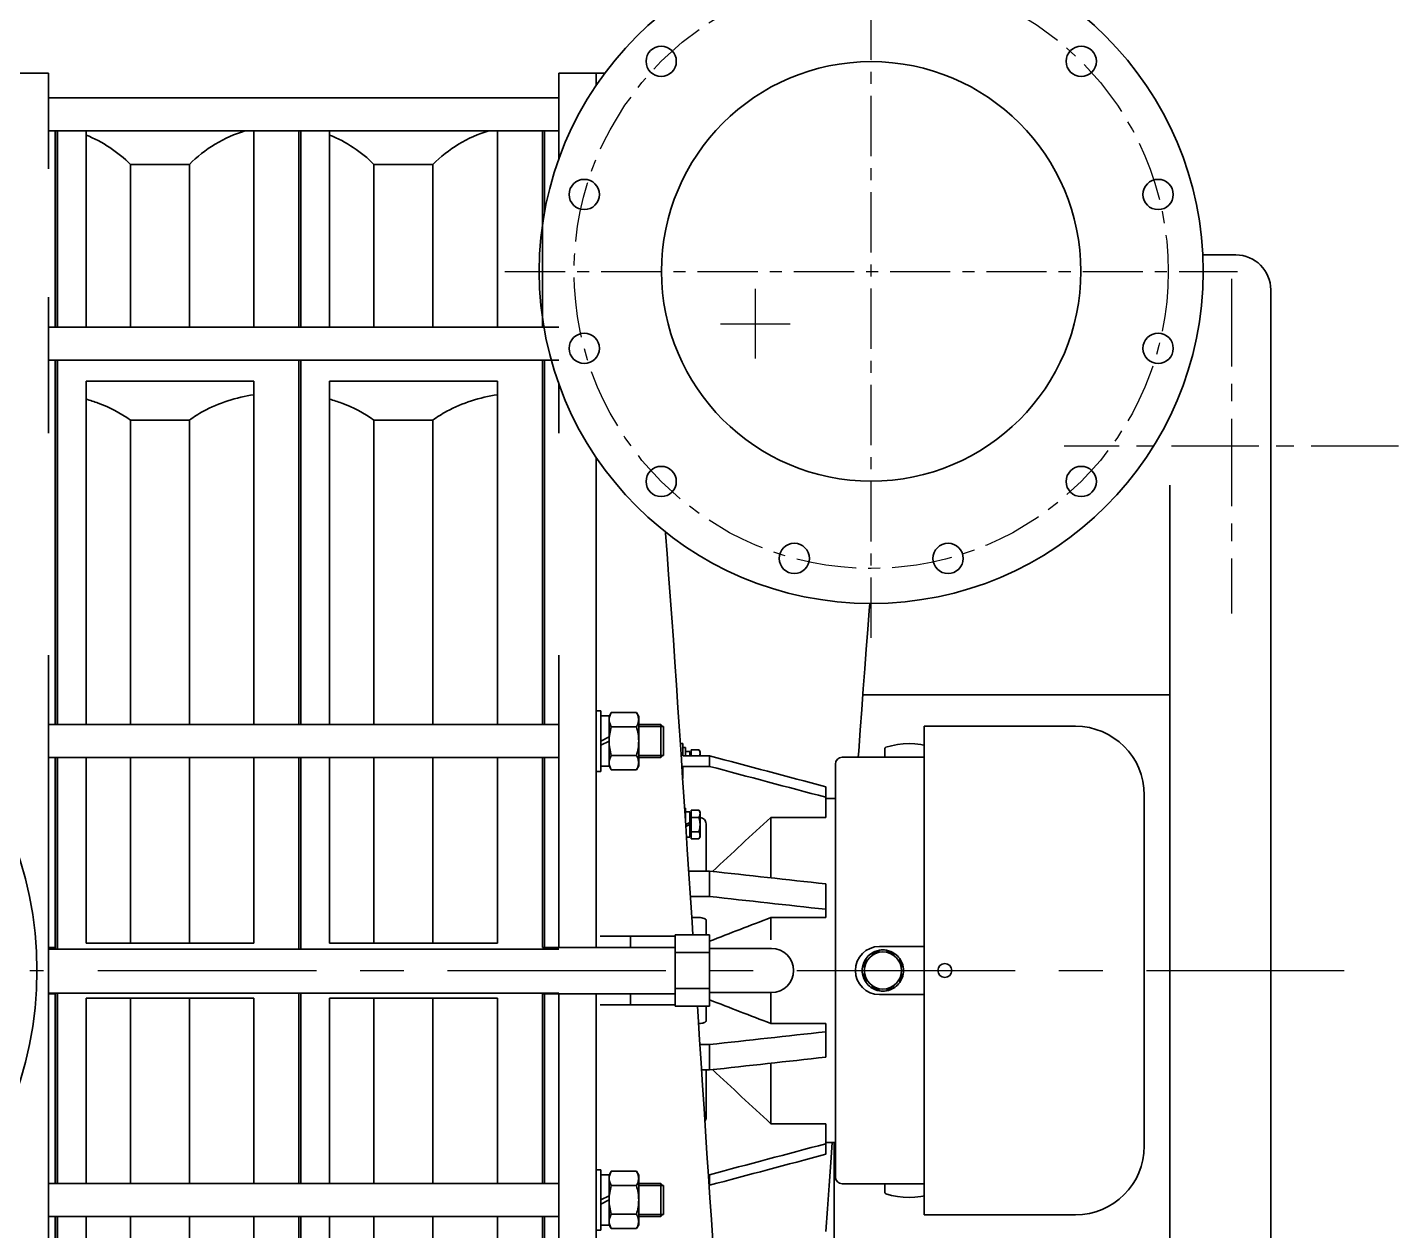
# Model space of a CAD drawing. Header units: inches. Extents: x 2 to 422, y -2 to 317.
# Drawn here: x 129.34 to 168.58, y 220.52 to 254.94 of the extents above; entities that cross this region are included whole.
import ezdxf

# ---------------------------------------------------------------- set-up
doc = ezdxf.new("R2010")
doc.units = ezdxf.units.IN
doc.header["$MEASUREMENT"] = 0
doc.set_wipeout_variables(frame=1)
doc.linetypes.add('CENTER', pattern=[2, 1.25, -0.25, 0.25, -0.25])
doc.layers.add('CL', color=1, linetype='CENTER')
doc.layers.add('粗实线层', color=7, linetype='Continuous', lineweight=35)

# ---------------------------------------------------------------- blocks, each defined once
blk = doc.blocks.new('CF37中间机壳-2')
at = {"layer": '粗实线层'}
for p, q in [((20.1, 253.62), (-18.7, 253.62)), ((20.1, 253.62), (-18.7, 253.62)), ((20.1, 248.82), (-18.7, 248.82)), ((20.1, 248.82), (-18.7, 248.82)), ((-16.3, 248.82), (-16.3, 220.29)), ((-9.76, 248.82), (-9.76, 220.29)), ((14.64, 248.82), (14.64, 220.29)), ((18.8, 248.82), (18.8, 220.29)), ((19.1, 248.82), (19.1, 220.29)), ((-0.38, 243.94), (-0.38, 220.29)), ((8.18, 243.94), (-0.38, 243.94)), ((8.18, 243.94), (8.18, 220.29)), ((20.1, 220.29), (-18.7, 220.29)), ((20.1, 220.29), (-18.7, 220.29)), ((20.1, 215.49), (-18.7, 215.49)), ((20.1, 215.49), (-18.7, 215.49)), ((-16.3, 215.49), (-16.3, 162.55)), ((18.8, 215.49), (18.8, 162.55)), ((19.1, 215.49), (19.1, 162.55)), ((-9.76, 212.47), (14.64, 212.47)), ((-9.76, 212.47), (-9.76, 162.55)), ((14.64, 212.47), (14.64, 162.55)), ((-0.38, 206.81), (-0.38, 162.55)), ((8.18, 206.81), (-0.38, 206.81)), ((8.18, 206.81), (8.18, 162.55)), ((-18.7, 162.55), (20.1, 162.55)), ((-18.7, 162.55), (20.1, 162.55)), ((-18.7, 157.75), (20.1, 157.75)), ((-18.7, 157.75), (20.1, 157.75)), ((-16.3, 157.75), (-16.3, 130.18)), ((-9.76, 157.75), (-9.76, 130.81)), ((-0.38, 157.75), (-0.38, 130.81)), ((8.18, 157.75), (8.18, 130.81)), ((14.64, 157.75), (14.64, 130.81)), ((18.8, 157.75), (18.8, 129.92)), ((19.1, 157.75), (19.1, 129.92)), ((20.1, 129.92), (-18.7, 129.92)), ((20.1, 129.92), (-18.7, 129.92)), ((-9.76, 130.81), (14.64, 130.81)), ((20.1, 123.52), (-18.7, 123.52)), ((-16.3, 123.44), (-16.3, 95.88)), ((-9.76, 122.81), (14.64, 122.81)), ((-9.76, 95.88), (-9.76, 122.81)), ((-0.38, 122.81), (-0.38, 95.88)), ((8.18, 122.81), (8.18, 95.88)), ((14.64, 95.88), (14.64, 122.81)), ((18.8, 123.52), (18.8, 95.88)), ((19.1, 123.52), (19.1, 95.88)), ((-18.7, 95.88), (20.1, 95.88)), ((-18.7, 95.88), (20.1, 95.88)), ((-18.7, 91.08), (20.1, 91.08)), ((-18.7, 91.08), (20.1, 91.08)), ((-16.3, 91.08), (-16.3, 38.14)), ((-9.76, 41.16), (-9.76, 91.08)), ((-0.38, 91.08), (-0.38, 46.82)), ((8.18, 91.08), (8.18, 46.82)), ((14.64, 41.16), (14.64, 91.08)), ((18.8, 91.08), (18.8, 38.14)), ((19.1, 91.08), (19.1, 38.14))]:
    blk.add_line(p, q, dxfattribs=at)
for points in [[(-0.38, 243.94), (-2.58, 246.21), (-5.47, 247.95), (-8.5, 248.82)], [(14.64, 248.23), (12.24, 247.27), (9.99, 245.79), (8.18, 243.94)]]:
    blk.add_open_spline(points, degree=3, dxfattribs=at)
for points, knots in [([(-0.38, 206.81), (-1.03, 207.28), (-3.9, 209.07), (-7.21, 210.1), (-9.76, 210.48)], [0, 0, 0, 0, 311.549812, 1315.832918, 1315.832918, 1315.832918, 1315.832918]), ([(14.64, 209.84), (14.04, 209.67), (11.77, 208.94), (9.61, 207.84), (8.18, 206.81)], [0, 0, 0, 0, 330.859635, 1269.698484, 1269.698484, 1269.698484, 1269.698484])]:
    blk.add_open_spline(points, degree=3, knots=knots, dxfattribs=at)
blk = doc.blocks.new('CF37排气1#-3')
at = {"layer": 'CL', "ltscale": 7}
for p, q in [((26, 142.35), (26, 248.85)), ((-27.25, 195.6), (79.25, 195.6))]:
    blk.add_line(p, q, dxfattribs=at)
blk.add_circle((26, 195.6), 43.18, dxfattribs=at)
at = {"layer": '粗实线层'}
for p, q in [((-19.4, 224.4), (-19.4, 211.97)), ((-19.4, 224.4), (-12.72, 224.4)), ((-14, 224.4), (-14, 222.6)), ((-21.8, 216.01), (-19.4, 216.01)), ((-21.8, 216.01), (-21.8, 202.25)), ((-21.5, 204.13), (-21.5, 216.01)), ((-21.8, 188.96), (-21.8, 187.48)), ((-21.8, 187.48), (-21.57, 187.48)), ((-21.8, 182.68), (-20.5, 182.68)), ((-21.8, 182.68), (-21.8, 129.74)), ((-21.5, 129.74), (-21.5, 182.68)), ((-19.4, 179.23), (-19.4, 172.08)), ((-14, 168.6), (-14, 97.37)), ((-3.9, 157.58), (-3.91, 157.73)), ((-3.67, 154.58), (-3.9, 157.58)), ((-3.45, 151.53), (-3.67, 154.58)), ((-3.22, 148.42), (-3.45, 151.53)), ((-2.99, 145.27), (-3.22, 148.42)), ((25.49, 143.54), (25.71, 146.3)), ((25.71, 146.3), (25.79, 147.34)), ((-2.76, 142.06), (-2.99, 145.27)), ((25.27, 140.72), (25.49, 143.54)), ((-2.54, 138.81), (-2.76, 142.06)), ((-19.4, 139.82), (-19.4, 97.37)), ((25.06, 137.85), (25.27, 140.72)), ((-2.31, 135.52), (-2.54, 138.81)), ((24.84, 134.92), (25.06, 137.85)), ((-2.09, 132.19), (-2.31, 135.52)), ((24.62, 131.95), (24.84, 134.92)), ((-14, 131.74), (-13.3, 131.74)), ((-13.3, 131.74), (-13.3, 122.94)), ((-1.86, 128.82), (-2.09, 132.19)), ((24.4, 128.94), (24.62, 131.95)), ((-19.4, 129.74), (-21.8, 129.74)), ((-19.4, 129.74), (-20, 129.74)), ((-12.1, 130.99), (-13.3, 130.99)), ((-11.78, 131.49), (-12.1, 130.94)), ((-12.1, 130.99), (-12.1, 127.94)), ((-11.78, 131.49), (-8.12, 131.49)), ((-8.12, 131.49), (-7.8, 130.94)), ((-7.8, 130.94), (-7.8, 123.74)), ((-4.6, 129.74), (-7.8, 129.74)), ((-4.6, 129.74), (-7.8, 129.74)), ((-4.2, 129.34), (-4.6, 129.74)), ((-4.6, 129.74), (-4.6, 124.94)), ((-13.3, 127.34), (-12.1, 127.94)), ((-12.1, 127.34), (-12.1, 127.94)), ((-11.78, 129.41), (-8.12, 129.41)), ((-7.8, 129.44), (-4.2, 129.44)), ((-4.2, 129.44), (-4.2, 125.24)), ((-1.63, 125.43), (-1.86, 128.82)), ((24.18, 125.88), (24.4, 128.94)), ((-13.3, 126.74), (-12.1, 127.34)), ((-12.1, 123.69), (-12.1, 127.34)), ((-1.74, 127), (-1.4, 127)), ((-1.4, 127), (-1.4, 125.2)), ((-1.4, 126.4), (-1, 126.4)), ((-1, 126.4), (-1, 125.2)), ((-0.38, 125.84), (-1, 125.84)), ((-0.38, 125.84), (-0.38, 125.2)), ((-0.38, 125.61), (-0.19, 125.8)), ((-0.19, 126.08), (0.96, 126.08)), ((-0.19, 126.08), (-0.19, 125.2)), ((1.12, 125.8), (0.96, 126.08)), ((1.12, 125.2), (1.12, 125.8)), ((24.12, 125), (24.18, 125.88)), ((28, 125), (28, 126.26)), ((28, 126.26), (28, 125)), ((35, 125), (35, 126.26)), ((35, 126.26), (35, 125)), ((-19.4, 124.94), (-21.8, 124.94)), ((-21.8, 124.94), (-21.8, 97.37)), ((-21.5, 97.37), (-21.5, 124.94)), ((-19.4, 124.94), (-20, 124.94)), ((-12.1, 123.69), (-13.3, 123.69)), ((-11.78, 123.18), (-12.1, 123.74)), ((-11.78, 125.26), (-8.12, 125.26)), ((-8.12, 123.18), (-7.8, 123.74)), ((-7.8, 125.24), (-4.2, 125.24)), ((-4.6, 124.94), (-7.8, 124.94)), ((-4.6, 124.94), (-7.8, 124.94)), ((-4.2, 125.34), (-4.6, 124.94)), ((-1.41, 122), (-1.63, 125.43)), ((-1.4, 125.2), (2.49, 125.2)), ((-1.4, 123.67), (2.49, 123.67)), ((-1.4, 123.67), (-1.4, 121.9)), ((2.49, 125.2), (2.49, 123.67)), ((20.8, 64), (20.8, 124)), ((21.8, 125), (39.7, 125)), ((39.7, 125), (39.7, 63)), ((41.3, 124.4), (39.7, 124.4)), ((41.3, 124.4), (41.3, 63.6)), ((-14, 122.94), (-13.3, 122.94)), ((-11.78, 123.18), (-8.12, 123.18)), ((-1.18, 118.55), (-1.41, 122)), ((19.4, 120.71), (19.4, 116.26)), ((41.62, 121.47), (41.3, 121.47)), ((41.62, 121.47), (41.62, 118.27)), ((42.04, 121.1), (41.62, 121.1)), ((42.04, 121.17), (42.04, 118.57)), ((42.04, 121.17), (43.58, 121.17)), ((43.58, 121.17), (43.58, 118.57)), ((43.58, 121.17), (43.64, 121.11)), ((43.64, 121.11), (43.64, 118.63)), ((-0.95, 115.07), (-1.18, 118.55)), ((-1.12, 117.61), (-1, 117.61)), ((-1, 117.61), (-1, 115.77)), ((20.4, 119), (19.4, 119)), ((19.4, 119), (20.8, 119)), ((20.8, 119), (20.8, 69)), ((20.8, 69), (20.8, 119)), ((41.62, 118.27), (41.3, 118.27)), ((42.04, 118.57), (43.58, 118.57)), ((43.58, 118.57), (43.64, 118.63)), ((-0.38, 117.05), (-1, 117.05)), ((-0.38, 117.05), (-0.38, 115.52)), ((-0.38, 116.83), (-0.19, 117.01)), ((-0.19, 117.29), (0.96, 117.29)), ((-0.19, 117.29), (-0.19, 113.14)), ((-0.19, 116.25), (0.96, 116.25)), ((1.12, 117.01), (0.96, 117.29)), ((1.12, 113.41), (1.12, 117.01)), ((19.4, 116.26), (11.4, 116.26)), ((11.4, 116.26), (11.4, 107.47)), ((-0.96, 115.23), (-0.38, 115.52)), ((-0.95, 114.93), (-0.38, 115.21)), ((-0.73, 111.58), (-0.95, 115.07)), ((-0.38, 115.52), (-0.38, 115.21)), ((-0.38, 113.37), (-0.38, 115.21)), ((-0.19, 114.17), (0.96, 114.17)), ((2, 115.33), (2, 108.45)), ((-0.38, 113.37), (-0.84, 113.37)), ((-0.38, 113.6), (-0.19, 113.41)), ((-0.19, 113.14), (0.96, 113.14)), ((1.12, 113.41), (0.96, 113.14)), ((-0.5, 108.07), (-0.73, 111.58)), ((-0.53, 108.45), (2.49, 108.45)), ((-0.28, 104.56), (-0.5, 108.07)), ((2.49, 108.45), (2.49, 104.76)), ((19.4, 106.59), (19.4, 101.69)), ((41.62, 106.32), (41.3, 106.32)), ((41.62, 106.32), (41.62, 103.12)), ((42.04, 105.95), (41.62, 105.95)), ((42.04, 106.02), (42.04, 103.42)), ((42.04, 106.02), (43.58, 106.02)), ((43.58, 106.02), (43.58, 103.42)), ((43.58, 106.02), (43.64, 105.96)), ((43.64, 105.96), (43.64, 103.48)), ((-0.29, 104.76), (2.49, 104.76)), ((-0.05, 101.03), (-0.28, 104.56)), ((-0.09, 101.69), (1, 101.69)), ((19.4, 101.69), (11.4, 101.69)), ((11.4, 101.69), (11.4, 98.45)), ((41.62, 103.12), (41.3, 103.12)), ((42.04, 103.42), (43.58, 103.42)), ((43.58, 103.42), (43.64, 103.48)), ((0.07, 99.2), (-0.05, 101.03)), ((2, 101.31), (2, 99.2)), ((-13.4, 99), (-2.5, 99)), ((-9, 99), (-9, 97.37)), ((2.5, 99.2), (-2.5, 99.2)), ((-2.5, 88.8), (-2.5, 99.2)), ((2.5, 88.8), (2.5, 99.2)), ((-21.8, 97.37), (-2.5, 97.37)), ((-14, 97.37), (-2.5, 97.37)), ((-2.5, 96.6), (2.5, 96.6)), ((2.5, 97.2), (11.5, 97.2)), ((25.25, 95.74), (25.33, 95.67)), ((26.03, 96.37), (25.96, 96.45)), ((27.2, 97.5), (39.7, 97.5)), ((27.2, 96.96), (27.2, 96.86)), ((28.2, 96.86), (28.2, 96.96)), ((29.44, 96.45), (29.37, 96.37)), ((30.07, 95.67), (30.15, 95.74)), ((24.84, 94.5), (24.74, 94.5)), ((30.66, 94.5), (30.56, 94.5)), ((24.74, 93.5), (24.84, 93.5)), ((25.33, 92.33), (25.25, 92.26)), ((30.15, 92.26), (30.07, 92.33)), ((30.56, 93.5), (30.66, 93.5)), ((-21.8, 90.63), (-2.5, 90.63)), ((-21.8, 90.63), (-21.8, 63.06)), ((-21.5, 63.06), (-21.5, 90.63)), ((-19.4, 90.63), (-19.4, 48.18)), ((-14, 90.63), (-2.5, 90.63)), ((-14, 90.63), (-14, -36.4)), ((-9, 90.63), (-9, 89)), ((2.5, 91.4), (-2.5, 91.4)), ((2.5, 90.8), (11.5, 90.8)), ((11.4, 90.8), (11.4, 86.31)), ((25.96, 91.56), (26.03, 91.63)), ((27.2, 91.14), (27.2, 91.04)), ((39.7, 90.5), (27.2, 90.5)), ((28.2, 91.04), (28.2, 91.14)), ((29.37, 91.63), (29.44, 91.56)), ((-13.4, 89), (-2.5, 89)), ((2.5, 88.8), (-2.5, 88.8)), ((0.83, 87.31), (0.73, 88.8)), ((2, 86.7), (2, 88.8)), ((1.05, 83.95), (0.83, 87.31)), ((0.89, 86.31), (1, 86.31)), ((19.4, 86.31), (11.4, 86.31)), ((19.4, 81.41), (19.4, 86.31)), ((1.26, 80.6), (1.05, 83.95)), ((41.62, 84.89), (41.3, 84.89)), ((41.62, 84.89), (41.62, 81.69)), ((42.04, 84.52), (41.62, 84.52)), ((42.04, 84.59), (42.04, 81.99)), ((42.04, 84.59), (43.58, 84.59)), ((43.58, 84.59), (43.58, 81.99)), ((43.58, 84.59), (43.64, 84.53)), ((43.64, 84.53), (43.64, 82.05)), ((1.09, 83.24), (2.49, 83.24)), ((2.49, 83.24), (2.49, 79.55)), ((42.04, 81.99), (43.58, 81.99)), ((43.58, 81.99), (43.64, 82.05)), ((1.48, 77.27), (1.26, 80.6)), ((11.4, 80.53), (11.4, 71.74)), ((41.62, 81.69), (41.3, 81.69)), ((1.33, 79.55), (2.49, 79.55)), ((2, 72.67), (2, 79.55)), ((1.7, 73.95), (1.48, 77.27)), ((1.91, 70.66), (1.7, 73.95)), ((2.13, 67.4), (1.91, 70.66)), ((19.4, 71.74), (11.4, 71.74)), ((19.4, 67.29), (19.4, 71.74)), ((20.8, 69), (19.4, 69)), ((20.11, 66.12), (20.31, 69)), ((20.6, 69), (20.6, -10)), ((41.62, 69.73), (41.3, 69.73)), ((41.62, 69.73), (41.62, 66.53)), ((42.04, 69.36), (41.62, 69.36)), ((42.04, 69.43), (42.04, 66.83)), ((42.04, 69.43), (43.58, 69.43)), ((43.58, 69.43), (43.58, 66.83)), ((43.58, 69.43), (43.64, 69.37)), ((43.64, 69.37), (43.64, 66.89)), ((2.34, 64.17), (2.13, 67.4)), ((19.88, 62.74), (20.11, 66.12)), ((41.62, 66.53), (41.3, 66.53)), ((42.04, 66.83), (43.58, 66.83)), ((43.58, 66.83), (43.64, 66.89)), ((-14, 65.06), (-13.3, 65.06)), ((-13.3, 65.06), (-13.3, 56.26)), ((-12.1, 64.31), (-13.3, 64.31)), ((-11.78, 64.82), (-12.1, 64.26)), ((-12.1, 64.31), (-12.1, 61.26)), ((-11.78, 64.82), (-8.12, 64.82)), ((-8.12, 64.82), (-7.8, 64.26)), ((-7.8, 64.26), (-7.8, 57.06)), ((2.33, 64.33), (2.49, 64.33)), ((2.56, 60.97), (2.34, 64.17)), ((2.49, 64.33), (2.49, 62.8)), ((-19.4, 63.06), (-21.8, 63.06)), ((-11.78, 62.74), (-8.12, 62.74)), ((-4.6, 63.06), (-7.8, 63.06)), ((-4.6, 63.06), (-7.8, 63.06)), ((-7.8, 62.76), (-4.2, 62.76)), ((-4.2, 62.66), (-4.6, 63.06)), ((-4.6, 63.06), (-4.6, 58.26)), ((-4.2, 62.76), (-4.2, 58.56)), ((2.44, 62.8), (2.49, 62.8)), ((19.64, 59.39), (19.88, 62.74)), ((21.8, 63), (39.7, 63)), ((28, 61.75), (28, 63)), ((28, 63), (28, 61.75)), ((35, 61.75), (35, 63)), ((35, 63), (35, 61.75)), ((41.3, 63.6), (39.7, 63.6)), ((-13.3, 60.66), (-12.1, 61.26)), ((-13.3, 60.06), (-12.1, 60.66)), ((-12.1, 60.66), (-12.1, 61.26)), ((-12.1, 57.01), (-12.1, 60.66)), ((2.78, 57.81), (2.56, 60.97)), ((-19.4, 58.26), (-21.8, 58.26)), ((-21.8, 58.26), (-21.8, 5.33)), ((-21.5, 5.33), (-21.5, 58.26)), ((-11.78, 58.59), (-8.12, 58.59)), ((-7.8, 58.56), (-4.2, 58.56)), ((-4.6, 58.26), (-7.8, 58.26)), ((-4.6, 58.26), (-7.8, 58.26)), ((-4.2, 58.66), (-4.6, 58.26)), ((2.99, 54.68), (2.78, 57.81)), ((19.41, 56.08), (19.64, 59.39)), ((-14, 56.26), (-13.3, 56.26)), ((-12.1, 57.01), (-13.3, 57.01)), ((-11.78, 56.51), (-12.1, 57.06)), ((-11.78, 56.51), (-8.12, 56.51)), ((-8.12, 56.51), (-7.8, 57.06))]:
    blk.add_line(p, q, dxfattribs=at)
for centre, radius in [((26, 195.6), 48.26), ((-4.53, 226.13), 2.2), ((56.53, 226.13), 2.2), ((26, 195.6), 30.48), ((-15.71, 206.78), 2.2), ((67.71, 206.78), 2.2), ((-15.71, 184.42), 2.2), ((67.71, 184.42), 2.2), ((-4.53, 165.07), 2.2), ((56.53, 165.07), 2.2), ((14.82, 153.89), 2.2), ((37.18, 153.89), 2.2), ((27.7, 94), 2.7), ((36.7, 94), 0.68)]:
    blk.add_circle(centre, radius, dxfattribs=at)
for centre, radius, start, end in [((28.2, 126.26), 0.2, 107.7916, 180), ((31.5, 115.97), 11, 72.2084, 107.7916), ((34.8, 126.26), 0.2, 0, 72.2084), ((21.8, 124), 1, 90, 180), ((3792.71, -3965.24), 5563.9, 132.81364, 132.9325), ((9.82, 97.57), 1.43, 344.8044, 346.1361), ((11.5, 94), 3.2, 270, 90), ((27.2, 94), 3.5, 90, 270), ((27.7, 94), 3, 144.5936, 170.4094), ((27.7, 94), 3, 125.4059, 144.5941), ((27.7, 94), 3, 99.5974, 125.4051), ((27.7, 94), 2.9, 99.9282, 125.0718), ((27.7, 94), 3, 80.4059, 99.5941), ((27.7, 94), 3, 54.5949, 80.4026), ((27.7, 94), 2.9, 54.9282, 80.0718), ((27.7, 94), 3, 35.4059, 54.5941), ((27.7, 94), 3, 9.5906, 35.4064), ((27.7, 94), 3, 170.4059, 189.5941), ((27.7, 94), 2.9, 144.9282, 170.0718), ((27.7, 94), 2.9, 9.9282, 35.0718), ((27.7, 94), 3, 350.4059, 9.5941), ((36.7, 94), 0.8, 345, 285), ((27.7, 94), 3, 189.5906, 215.4064), ((27.7, 94), 2.9, 189.9282, 215.0718), ((27.7, 94), 3, 215.4059, 234.5941), ((27.7, 94), 3, 305.4059, 324.5941), ((27.7, 94), 2.9, 324.9282, 350.0718), ((27.7, 94), 3, 324.5936, 350.4094), ((27.7, 94), 3, 234.5949, 260.4026), ((27.7, 94), 2.9, 234.9282, 260.0718), ((27.7, 94), 3, 260.4059, 279.5941), ((27.7, 94), 2.9, 279.9282, 305.0718), ((27.7, 94), 3, 279.5974, 305.4051), ((3792.71, 4153.24), 5563.9, 227.0675, 227.18636), ((21.8, 64), 1, 180, 270), ((28.2, 61.75), 0.2, 180, 252.2084), ((31.5, 72.03), 11, 252.2084, 287.7916), ((34.8, 61.75), 0.2, 287.7916, 0)]:
    blk.add_arc(centre, radius, start, end, dxfattribs=at)
for centre, start_param, end_param in [((42.04, 119.87), 1.399224, 1.570796), ((41.62, 119.87), 1.570796, 1.656273), ((42.04, 104.72), 1.399224, 1.570796), ((41.62, 104.72), 1.570796, 1.656273), ((42.04, 83.29), 1.399224, 1.570796), ((41.62, 83.29), 1.570796, 1.656273), ((42.04, 68.13), 1.399224, 1.570796), ((41.62, 68.13), 1.570796, 1.656273)]:
    blk.add_ellipse(centre, major_axis=(-2.46, 0), ratio=0.5, start_param=start_param, end_param=end_param, dxfattribs=at)
for points, knots in [([(-12.1, 130.45), (-12.1, 130.63), (-12.03, 131), (-11.87, 131.33), (-11.78, 131.49)], [0, 0, 0, 0, 415.867515, 857.335538, 857.335538, 857.335538, 857.335538]), ([(-11.78, 129.41), (-11.87, 129.58), (-12.03, 129.91), (-12.1, 130.28), (-12.1, 130.45)], [0, 0, 0, 0, 438.216531, 851.020297, 851.020297, 851.020297, 851.020297]), ([(-8.12, 131.49), (-8.03, 131.33), (-7.87, 131), (-7.8, 130.63), (-7.8, 130.45)], [0, 0, 0, 0, 434.325275, 843.46344, 843.46344, 843.46344, 843.46344]), ([(-7.8, 130.45), (-7.8, 130.28), (-7.87, 129.91), (-8.03, 129.58), (-8.12, 129.41)], [0, 0, 0, 0, 406.068276, 837.133825, 837.133825, 837.133825, 837.133825]), ([(-12.1, 127.34), (-12.1, 127.69), (-12.04, 128.39), (-11.88, 129.08), (-11.78, 129.41)], [0, 0, 0, 0, 420.516972, 841.209624, 841.209624, 841.209624, 841.209624]), ([(-8.12, 129.41), (-8.02, 129.08), (-7.86, 128.39), (-7.8, 127.69), (-7.8, 127.34)], [0, 0, 0, 0, 413.815031, 827.457223, 827.457223, 827.457223, 827.457223]), ([(-11.78, 125.26), (-11.88, 125.6), (-12.04, 126.28), (-12.1, 126.99), (-12.1, 127.34)], [0, 0, 0, 0, 414.285967, 828.3989, 828.3989, 828.3989, 828.3989]), ([(-7.8, 127.34), (-7.8, 126.99), (-7.86, 126.28), (-8.02, 125.6), (-8.12, 125.26)], [0, 0, 0, 0, 407.230821, 814.631773, 814.631773, 814.631773, 814.631773]), ([(1.09, 125.79), (1.08, 125.82), (1.05, 125.92), (1, 126.01), (0.96, 126.08)], [0, 0, 0, 0, 190.355214, 782.721941, 782.721941, 782.721941, 782.721941]), ([(1.12, 125.56), (1.12, 125.62), (1.11, 125.7), (1.09, 125.77), (1.09, 125.79)], [0, 0, 0, 0, 583.154553, 781.312531, 781.312531, 781.312531, 781.312531]), ([(-12.1, 124.22), (-12.1, 124.4), (-12.03, 124.76), (-11.87, 125.09), (-11.78, 125.26)], [0, 0, 0, 0, 397.042054, 818.527215, 818.527215, 818.527215, 818.527215]), ([(-11.78, 123.18), (-11.87, 123.34), (-12.03, 123.67), (-12.1, 124.04), (-12.1, 124.22)], [0, 0, 0, 0, 418.234015, 812.213439, 812.213439, 812.213439, 812.213439]), ([(-8.12, 125.26), (-8.03, 125.09), (-7.87, 124.76), (-7.8, 124.4), (-7.8, 124.22)], [0, 0, 0, 0, 414.310412, 804.59377, 804.59377, 804.59377, 804.59377]), ([(-7.8, 124.22), (-7.8, 124.04), (-7.87, 123.67), (-8.03, 123.34), (-8.12, 123.18)], [0, 0, 0, 0, 387.213211, 798.26444, 798.26444, 798.26444, 798.26444]), ([(1.04, 125.2), (1.05, 125.23), (1.1, 125.34), (1.12, 125.47), (1.12, 125.56)], [0, 0, 0, 0, 200.755049, 778.988351, 778.988351, 778.988351, 778.988351]), ([(1.09, 117.01), (1.08, 117.03), (1.05, 117.13), (1, 117.22), (0.96, 117.29)], [0, 0, 0, 0, 177.015543, 727.870523, 727.870523, 727.870523, 727.870523]), ([(0.96, 116.25), (1.01, 116.33), (1.09, 116.5), (1.12, 116.68), (1.12, 116.77)], [0, 0, 0, 0, 372.769834, 723.933013, 723.933013, 723.933013, 723.933013]), ([(1.12, 115.21), (1.12, 115.3), (1.11, 115.65), (1.03, 116), (0.96, 116.25)], [0, 0, 0, 0, 179.762266, 718.272385, 718.272385, 718.272385, 718.272385]), ([(1.12, 116.77), (1.12, 116.83), (1.11, 116.91), (1.09, 116.99), (1.09, 117.01)], [0, 0, 0, 0, 542.214692, 726.46116, 726.46116, 726.46116, 726.46116]), ([(1.12, 116.25), (1.35, 116.22), (1.81, 116.02), (2, 115.55), (2, 115.33)], [0, 0, 0, 0, 368.40381, 718.003145, 718.003145, 718.003145, 718.003145]), ([(0.96, 114.17), (1.03, 114.43), (1.11, 114.77), (1.12, 115.13), (1.12, 115.21)], [0, 0, 0, 0, 534.804064, 713.329166, 713.329166, 713.329166, 713.329166]), ([(1.12, 113.65), (1.12, 113.74), (1.09, 113.93), (1.01, 114.09), (0.96, 114.17)], [0, 0, 0, 0, 343.362527, 707.862097, 707.862097, 707.862097, 707.862097]), ([(0.96, 113.14), (1.01, 113.22), (1.09, 113.38), (1.12, 113.57), (1.12, 113.65)], [0, 0, 0, 0, 362.753718, 704.47088, 704.47088, 704.47088, 704.47088]), ([(1, 101.69), (1.13, 101.69), (1.37, 101.67), (1.71, 101.59), (2, 101.44), (2, 101.31)], [0, 0, 0, 0, 285.774855, 534.777384, 831.239872, 831.239872, 831.239872, 831.239872]), ([(1, 86.31), (1.13, 86.31), (1.37, 86.33), (1.71, 86.41), (2, 86.56), (2, 86.7)], [0, 0, 0, 0, 242.584969, 453.955927, 705.617452, 705.617452, 705.617452, 705.617452]), ([(-12.1, 63.78), (-12.1, 63.96), (-12.03, 64.33), (-11.87, 64.66), (-11.78, 64.82)], [0, 0, 0, 0, 215.102788, 443.447151, 443.447151, 443.447151, 443.447151]), ([(-8.12, 64.82), (-8.03, 64.66), (-7.87, 64.33), (-7.8, 63.96), (-7.8, 63.78)], [0, 0, 0, 0, 220.583203, 428.374489, 428.374489, 428.374489, 428.374489]), ([(-11.78, 62.74), (-11.87, 62.91), (-12.03, 63.24), (-12.1, 63.6), (-12.1, 63.78)], [0, 0, 0, 0, 225.116014, 437.177248, 437.177248, 437.177248, 437.177248]), ([(-12.1, 60.66), (-12.1, 61.02), (-12.04, 61.72), (-11.88, 62.41), (-11.78, 62.74)], [0, 0, 0, 0, 213.736973, 427.56324, 427.56324, 427.56324, 427.56324]), ([(-7.8, 63.78), (-7.8, 63.6), (-7.87, 63.24), (-8.03, 62.91), (-8.12, 62.74)], [0, 0, 0, 0, 204.727982, 422.058872, 422.058872, 422.058872, 422.058872]), ([(-8.12, 62.74), (-8.02, 62.41), (-7.86, 61.72), (-7.8, 61.02), (-7.8, 60.66)], [0, 0, 0, 0, 206.313533, 412.540894, 412.540894, 412.540894, 412.540894]), ([(-11.78, 58.59), (-11.88, 58.92), (-12.04, 59.61), (-12.1, 60.31), (-12.1, 60.66)], [0, 0, 0, 0, 207.473467, 414.86028, 414.86028, 414.86028, 414.86028]), ([(-7.8, 60.66), (-7.8, 60.31), (-7.86, 59.61), (-8.02, 58.92), (-8.12, 58.59)], [0, 0, 0, 0, 199.843591, 399.770672, 399.770672, 399.770672, 399.770672]), ([(-12.1, 57.55), (-12.1, 57.72), (-12.03, 58.09), (-11.87, 58.42), (-11.78, 58.59)], [0, 0, 0, 0, 196.445012, 404.983773, 404.983773, 404.983773, 404.983773]), ([(-8.12, 58.59), (-8.03, 58.42), (-7.87, 58.09), (-7.8, 57.72), (-7.8, 57.55)], [0, 0, 0, 0, 200.656523, 389.676397, 389.676397, 389.676397, 389.676397]), ([(-11.78, 56.51), (-11.87, 56.67), (-12.03, 57), (-12.1, 57.37), (-12.1, 57.55)], [0, 0, 0, 0, 205.316969, 398.727018, 398.727018, 398.727018, 398.727018]), ([(-7.8, 57.55), (-7.8, 57.37), (-7.87, 57), (-8.03, 56.67), (-8.12, 56.51)], [0, 0, 0, 0, 185.958795, 383.365777, 383.365777, 383.365777, 383.365777])]:
    blk.add_open_spline(points, degree=3, knots=knots, dxfattribs=at)
for points in [[(19.4, 120.71), (13.76, 122.21), (8.13, 123.7), (2.49, 125.2)], [(19.4, 119.18), (13.76, 120.68), (8.13, 122.17), (2.49, 123.67)], [(19.4, 106.59), (13.76, 107.21), (8.13, 107.83), (2.49, 108.45)], [(19.4, 102.9), (13.76, 103.52), (8.13, 104.14), (2.49, 104.76)], [(2.5, 98.27), (5.47, 99.41), (8.43, 100.55), (11.4, 101.69)], [(11.4, 86.31), (8.43, 87.45), (5.47, 88.59), (2.5, 89.73)], [(19.4, 85.1), (13.76, 84.48), (8.13, 83.86), (2.49, 83.24)], [(19.4, 81.41), (13.76, 80.79), (8.13, 80.17), (2.49, 79.55)], [(1.82, 72.13), (1.93, 72.28), (2, 72.48), (2, 72.67)], [(19.4, 68.82), (13.76, 67.33), (8.13, 65.83), (2.49, 64.33)], [(19.4, 67.29), (13.76, 65.8), (8.13, 64.3), (2.49, 62.8)]]:
    blk.add_open_spline(points, degree=3, dxfattribs=at)
blk = doc.blocks.new('CF37进气1#-2')
at = {"layer": 'CL', "ltscale": 8}
blk.add_line((84.01, 94), (-27.41, 94), dxfattribs=at)
at = {"layer": '粗实线层'}
for p, q in [((-26.7, 210.51), (-26.7, 224.4)), ((-26.7, 224.4), (-11.4, 224.4)), ((-27.7, 216.01), (-26.7, 216.01)), ((-27.7, 216.01), (-27.7, 187.48)), ((-26.7, 172.08), (-26.7, 191.87)), ((-27.7, 187.48), (-26.7, 187.48)), ((-27.7, 182.68), (-26.7, 182.68)), ((-27.7, 182.68), (-27.7, 129.74)), ((-26.7, 48.18), (-26.7, 139.82)), ((-27.7, 129.74), (-26.7, 129.74)), ((-27.7, 124.94), (-26.7, 124.94)), ((-27.7, 124.94), (-27.7, 97.37)), ((-27.7, 97.37), (-26.7, 97.37)), ((-27.7, 90.63), (-26.7, 90.63)), ((-27.7, 90.63), (-27.7, 63.06)), ((-27.7, 63.06), (-26.7, 63.06)), ((-27.7, 58.26), (-26.7, 58.26)), ((-27.7, 58.26), (-27.7, 5.32))]:
    blk.add_line(p, q, dxfattribs=at)
blk.add_circle((28.3, 94), 53.34, dxfattribs=at)
blk = doc.blocks.new('CF25-35-37风扇罩-2_1')
at = {"layer": '粗实线层'}
for p, q in [((-35.5, 3), (-35.5, -19)), ((35.5, 3), (-35.5, 3)), ((35.5, 3), (35.5, -19)), ((25.5, -29), (-25.5, -29))]:
    blk.add_line(p, q, dxfattribs=at)
blk.add_circle((0, 0), 1, dxfattribs=at)
for centre, start, end in [((-25.5, -19), 180, 270), ((25.5, -19), 270, 0)]:
    blk.add_arc(centre, 10, start, end, dxfattribs=at)
blk = doc.blocks.new('blower top view')
at = {"color": 1}
for p, q in [((44.974, 19.505), (44.974, 17.505)), ((43.974, 18.505), (45.974, 18.505))]:
    blk.add_line(p, q, dxfattribs=at)
at = {"layer": '粗实线层', "color": 3, "xscale": 0.196851525, "yscale": 0.196851525, "zscale": 0.196851525}
blk.add_blockref('CF37排气1#-3', (43.172, -18.504), dxfattribs=at)
at = {"layer": '粗实线层', "xscale": -0.196851525, "yscale": 0.196851525, "zscale": 0.196851525}
for name, p in [('CF37进气1#-2', (19.488, -18.504)), ('CF37中间机壳-2', (28.704, -24.963)), ('CF37中间机壳-2', (35.672, -24.963))]:
    blk.add_blockref(name, p, dxfattribs=at)
blk.add_wipeout([(54.137, 6.988), (52.57, 6.988), (52.57, 6.988), (49.806, 6.988), (49.806, 6.988), (49.806, -6.988), (49.806, -6.988), (52.57, -6.988), (52.57, -6.988), (54.137, -6.988), (54.137, -6.988), (54.24, -6.986), (54.343, -6.977), (54.445, -6.964), (54.546, -6.945), (54.646, -6.921), (54.745, -6.892), (54.842, -6.857), (54.938, -6.818), (55.031, -6.774), (55.121, -6.724), (55.209, -6.671), (55.294, -6.612), (55.376, -6.55), (55.454, -6.483), (55.529, -6.412), (55.6, -6.337), (55.667, -6.259), (55.729, -6.177), (55.788, -6.092), (55.842, -6.004), (55.891, -5.913), (55.935, -5.82), (55.975, -5.725), (56.009, -5.628), (56.038, -5.529), (56.062, -5.429), (56.081, -5.328), (56.095, -5.225), (56.103, -5.123), (56.105, -5.02), (56.105, -5.02), (56.105, 5.02), (56.105, 5.02), (56.103, 5.123), (56.095, 5.225), (56.081, 5.328), (56.062, 5.429), (56.038, 5.529), (56.009, 5.628), (55.975, 5.725), (55.935, 5.82), (55.891, 5.913), (55.842, 6.004), (55.788, 6.092), (55.729, 6.177), (55.667, 6.259), (55.6, 6.337), (55.529, 6.412), (55.454, 6.483), (55.376, 6.55), (55.294, 6.612), (55.209, 6.671), (55.121, 6.724), (55.031, 6.774), (54.938, 6.818), (54.842, 6.857), (54.745, 6.892), (54.646, 6.921), (54.546, 6.945), (54.445, 6.964), (54.343, 6.977), (54.24, 6.986)]).dxf.layer = '粗实线层'
at = {"layer": '粗实线层', "xscale": 0.196851525, "yscale": 0.196851525, "zscale": 0.196851525, "rotation": 90}
blk.add_blockref('CF25-35-37风扇罩-2_1', (50.397, 0), dxfattribs=at)

msp = doc.modelspace()

# ---------------------------------------------------------------- linework, layer by layer
at = {"layer": 'CL', "ltscale": 2}
msp.add_lwpolyline([(163.792, 247.744), (163.792, 238.176)], dxfattribs=at)
at = {"layer": '粗实线层'}
for p, q in [((162.973, 248.431), (163.917, 248.431)), ((164.917, 208.489), (164.917, 247.431))]:
    msp.add_line(p, q, dxfattribs=at)
for points in [[(162.031, 220.07), (162.031, 207.489), (162.031, 241.841)], [(153.235, 235.85), (162.031, 235.85)]]:
    msp.add_lwpolyline(points, dxfattribs=at)
msp.add_arc((163.917, 247.431), 1, 0.0077, 89.9799, dxfattribs=at)

# ---------------------------------------------------------------- next in the draw order: block references
msp.add_blockref('blower top view', (105.194, 227.96))

# ---------------------------------------------------------------- next in the draw order: linework, layer by layer
at = {"layer": 'CL', "ltscale": 5}
msp.add_line((131.358, 227.96), (167.017, 227.96), dxfattribs=at)
at = {"layer": 'CL', "ltscale": 2}
msp.add_lwpolyline([(168.576, 242.96), (159.008, 242.96)], dxfattribs=at)

doc.saveas('drawing.dxf')
